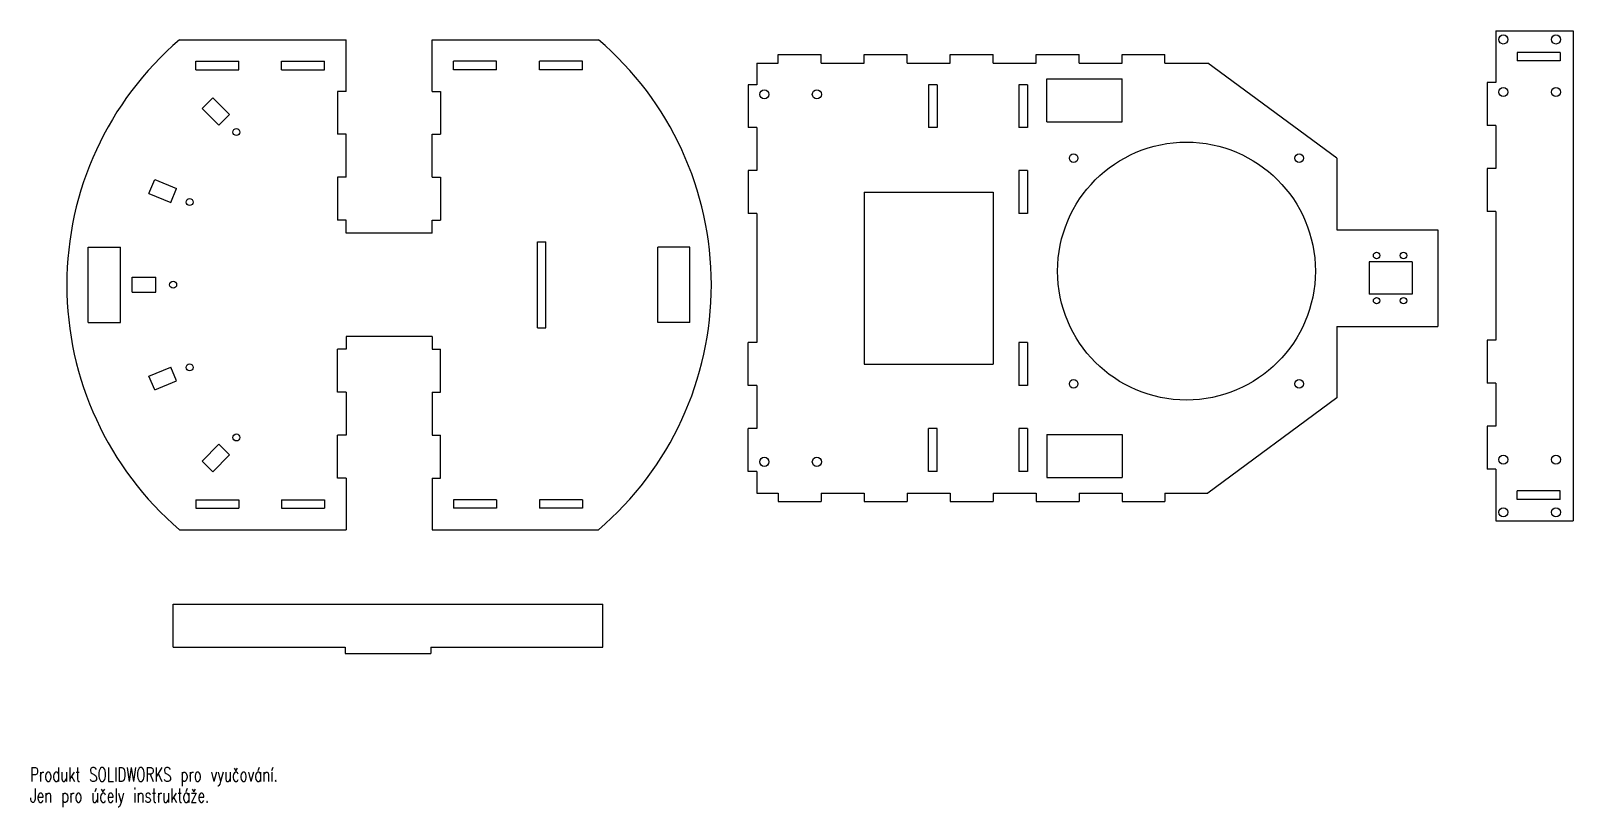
# Model space of a CAD drawing. Header units: millimetres. Extents: x 0 to 718, y 0 to 361.
import ezdxf

# ---------------------------------------------------------------- set-up
doc = ezdxf.new("R2010")
doc.units = ezdxf.units.MM
doc.styles.add('SLDTEXTSTYLE0', font='TXT', dxfattribs={"width": 0.7, "bigfont": 'bigfont'})

msp = doc.modelspace()

# ---------------------------------------------------------------- linework, layer by layer
at = {"color": 7, "linetype": 'Continuous', "lineweight": 25}
for p, q in [((682.17, 360.93), (682.17, 336.93)), ((682.17, 360.93), (718.17, 360.93)), ((718.17, 360.93), (718.17, 132.93)), ((69.62, 356.78), (147.11, 356.78)), ((147.11, 332.78), (147.11, 356.78)), ((187.11, 332.78), (187.11, 356.78)), ((187.11, 356.78), (264.6, 356.78)), ((77.11, 346.78), (97.11, 346.78)), ((77.11, 342.78), (77.11, 346.78)), ((97.11, 342.78), (97.11, 346.78)), ((117.11, 346.78), (137.11, 346.78)), ((117.11, 342.78), (117.11, 346.78)), ((137.11, 342.78), (137.11, 346.78)), ((217.11, 346.78), (197.11, 346.78)), ((197.11, 342.78), (197.11, 346.78)), ((217.11, 342.78), (217.11, 346.78)), ((257.11, 346.78), (237.11, 346.78)), ((237.11, 342.78), (237.11, 346.78)), ((257.11, 342.78), (257.11, 346.78)), ((338.21, 345.88), (338.21, 335.88)), ((338.21, 345.88), (348.21, 345.88)), ((348.21, 345.88), (348.21, 349.88)), ((348.21, 349.88), (368.21, 349.88)), ((368.21, 345.88), (368.21, 349.88)), ((368.21, 345.88), (388.21, 345.88)), ((388.21, 345.88), (388.21, 349.88)), ((388.21, 349.88), (408.21, 349.88)), ((408.21, 345.88), (408.21, 349.88)), ((408.21, 345.88), (428.21, 345.88)), ((428.21, 345.88), (428.21, 349.88)), ((428.21, 349.88), (448.21, 349.88)), ((448.21, 345.88), (448.21, 349.88)), ((448.21, 345.88), (468.21, 345.88)), ((468.21, 345.88), (468.21, 349.88)), ((468.21, 349.88), (488.21, 349.88)), ((488.21, 345.88), (488.21, 349.88)), ((488.21, 345.88), (508.21, 345.88)), ((508.21, 345.88), (508.21, 349.88)), ((508.21, 349.88), (528.21, 349.88)), ((528.21, 345.88), (528.21, 349.88)), ((528.21, 345.88), (548.21, 345.88)), ((608.21, 301.66), (548.21, 345.88)), ((712.17, 350.93), (692.17, 350.93)), ((692.17, 350.93), (692.17, 346.93)), ((712.17, 346.93), (692.17, 346.93)), ((712.17, 350.93), (712.17, 346.93)), ((77.11, 342.78), (97.11, 342.78)), ((117.11, 342.78), (137.11, 342.78)), ((217.11, 342.78), (197.11, 342.78)), ((257.11, 342.78), (237.11, 342.78)), ((473.21, 338.66), (508.21, 338.66)), ((473.21, 318.66), (473.21, 338.66)), ((508.21, 318.66), (508.21, 338.66)), ((147.11, 332.78), (143.11, 332.78)), ((143.11, 332.78), (143.11, 312.78)), ((187.11, 332.78), (191.11, 332.78)), ((191.11, 332.78), (191.11, 312.78)), ((334.21, 335.88), (334.21, 315.88)), ((338.21, 335.88), (334.21, 335.88)), ((418.21, 335.88), (418.21, 315.88)), ((422.21, 335.88), (418.21, 335.88)), ((422.21, 335.88), (422.21, 315.88)), ((464.21, 335.88), (460.21, 335.88)), ((460.21, 335.88), (460.21, 315.88)), ((464.21, 335.88), (464.21, 315.88)), ((682.17, 336.93), (678.17, 336.93)), ((678.17, 336.93), (678.17, 316.93)), ((80.14, 324.81), (85.09, 329.76)), ((80.14, 324.81), (87.92, 317.03)), ((85.09, 329.76), (92.87, 321.98)), ((87.92, 317.03), (92.87, 321.98)), ((338.21, 315.88), (334.21, 315.88)), ((338.21, 315.88), (338.21, 295.88)), ((422.21, 315.88), (418.21, 315.88)), ((464.21, 315.88), (460.21, 315.88)), ((473.21, 318.66), (508.21, 318.66)), ((682.17, 316.93), (678.17, 316.93)), ((682.17, 316.93), (682.17, 296.93)), ((147.11, 312.78), (143.11, 312.78)), ((147.11, 292.78), (147.11, 312.78)), ((187.11, 292.78), (187.11, 312.78)), ((187.11, 312.78), (191.11, 312.78)), ((608.21, 301.66), (608.21, 268.38)), ((334.21, 295.88), (334.21, 275.88)), ((338.21, 295.88), (334.21, 295.88)), ((464.21, 295.88), (460.21, 295.88)), ((460.21, 295.88), (460.21, 275.88)), ((464.21, 295.88), (464.21, 275.88)), ((678.17, 296.93), (678.17, 276.93)), ((682.17, 296.93), (678.17, 296.93)), ((55.37, 285.28), (58.05, 291.75)), ((58.05, 291.75), (68.21, 287.54)), ((65.53, 281.07), (68.21, 287.54)), ((147.11, 292.78), (143.11, 292.78)), ((143.11, 292.78), (143.11, 272.78)), ((187.11, 292.78), (191.11, 292.78)), ((191.11, 292.78), (191.11, 272.78)), ((55.37, 285.28), (65.53, 281.07)), ((388.21, 285.88), (448.21, 285.88)), ((388.21, 285.88), (388.21, 205.88)), ((448.21, 285.88), (448.21, 205.88)), ((147.11, 272.78), (143.11, 272.78)), ((147.11, 266.78), (147.11, 272.78)), ((187.11, 266.78), (187.11, 272.78)), ((187.11, 272.78), (191.11, 272.78)), ((338.21, 275.88), (334.21, 275.88)), ((338.21, 275.88), (338.21, 215.88)), ((464.21, 275.88), (460.21, 275.88)), ((682.17, 276.93), (678.17, 276.93)), ((682.17, 276.93), (682.17, 216.93)), ((187.11, 266.78), (147.11, 266.78)), ((608.21, 268.38), (655.21, 268.38)), ((655.21, 268.38), (655.21, 223.38)), ((27.11, 225.28), (27.11, 260.28)), ((27.11, 260.28), (42.11, 260.28)), ((42.11, 225.28), (42.11, 260.28)), ((236.11, 222.78), (236.11, 262.78)), ((236.11, 262.78), (240.11, 262.78)), ((240.11, 222.78), (240.11, 262.78)), ((292.11, 225.28), (292.11, 260.28)), ((307.11, 260.28), (292.11, 260.28)), ((307.11, 225.28), (307.11, 260.28)), ((643.21, 253.38), (623.21, 253.38)), ((623.21, 253.38), (623.21, 238.38)), ((643.21, 253.38), (643.21, 238.38)), ((47.61, 239.28), (47.61, 246.28)), ((47.61, 246.28), (58.61, 246.28)), ((58.61, 239.28), (58.61, 246.28)), ((47.61, 239.28), (58.61, 239.28)), ((643.21, 238.38), (623.21, 238.38)), ((27.11, 225.28), (42.11, 225.28)), ((236.11, 222.78), (240.11, 222.78)), ((307.11, 225.28), (292.11, 225.28)), ((608.21, 223.38), (655.21, 223.38)), ((608.21, 223.38), (608.21, 190.1)), ((187.11, 218.78), (147.11, 218.78)), ((147.11, 218.78), (147.11, 212.78)), ((187.11, 218.78), (187.11, 212.78)), ((334.21, 195.88), (334.21, 215.88)), ((338.21, 215.88), (334.21, 215.88)), ((464.21, 215.88), (460.21, 215.88)), ((460.21, 215.88), (460.21, 195.88)), ((464.21, 215.88), (464.21, 195.88)), ((678.17, 216.93), (678.17, 196.93)), ((682.17, 216.93), (678.17, 216.93)), ((147.11, 212.78), (143.11, 212.78)), ((143.11, 192.78), (143.11, 212.78)), ((187.11, 212.78), (191.11, 212.78)), ((191.11, 192.78), (191.11, 212.78)), ((55.37, 200.28), (65.53, 204.49)), ((68.21, 198.03), (65.53, 204.49)), ((388.21, 205.88), (448.21, 205.88)), ((58.05, 193.82), (55.37, 200.28)), ((58.05, 193.82), (68.21, 198.03)), ((338.21, 195.88), (334.21, 195.88)), ((338.21, 195.88), (338.21, 175.88)), ((464.21, 195.88), (460.21, 195.88)), ((682.17, 196.93), (678.17, 196.93)), ((682.17, 196.93), (682.17, 176.93)), ((147.11, 192.78), (143.11, 192.78)), ((147.11, 192.78), (147.11, 172.78)), ((187.11, 192.78), (187.11, 172.78)), ((187.11, 192.78), (191.11, 192.78)), ((608.21, 190.1), (548.21, 145.88)), ((147.11, 172.78), (143.11, 172.78)), ((143.11, 152.78), (143.11, 172.78)), ((187.11, 172.78), (191.11, 172.78)), ((191.11, 152.78), (191.11, 172.78)), ((334.21, 155.88), (334.21, 175.88)), ((338.21, 175.88), (334.21, 175.88)), ((422.21, 175.88), (418.21, 175.88)), ((418.21, 155.88), (418.21, 175.88)), ((422.21, 155.88), (422.21, 175.88)), ((464.21, 175.88), (460.21, 175.88)), ((460.21, 175.88), (460.21, 155.88)), ((464.21, 175.88), (464.21, 155.88)), ((473.21, 173.09), (508.21, 173.09)), ((473.21, 173.09), (473.21, 153.09)), ((508.21, 173.09), (508.21, 153.09)), ((678.17, 176.93), (678.17, 156.93)), ((682.17, 176.93), (678.17, 176.93)), ((80.14, 160.76), (87.92, 168.54)), ((92.87, 163.59), (87.92, 168.54)), ((85.09, 155.81), (80.14, 160.76)), ((85.09, 155.81), (92.87, 163.59)), ((147.11, 152.78), (143.11, 152.78)), ((147.11, 152.78), (147.11, 128.78)), ((187.11, 152.78), (187.11, 128.78)), ((187.11, 152.78), (191.11, 152.78)), ((338.21, 155.88), (334.21, 155.88)), ((338.21, 155.88), (338.21, 145.88)), ((422.21, 155.88), (418.21, 155.88)), ((464.21, 155.88), (460.21, 155.88)), ((473.21, 153.09), (508.21, 153.09)), ((682.17, 156.93), (678.17, 156.93)), ((682.17, 156.93), (682.17, 132.93)), ((338.21, 145.88), (348.21, 145.88)), ((348.21, 145.88), (348.21, 141.88)), ((368.21, 145.88), (388.21, 145.88)), ((368.21, 145.88), (368.21, 141.88)), ((388.21, 145.88), (388.21, 141.88)), ((408.21, 145.88), (428.21, 145.88)), ((408.21, 145.88), (408.21, 141.88)), ((428.21, 145.88), (428.21, 141.88)), ((448.21, 145.88), (468.21, 145.88)), ((448.21, 145.88), (448.21, 141.88)), ((468.21, 145.88), (468.21, 141.88)), ((488.21, 145.88), (508.21, 145.88)), ((488.21, 145.88), (488.21, 141.88)), ((508.21, 145.88), (508.21, 141.88)), ((528.21, 145.88), (548.21, 145.88)), ((528.21, 145.88), (528.21, 141.88)), ((712.17, 146.93), (692.17, 146.93)), ((692.17, 142.93), (692.17, 146.93)), ((712.17, 142.93), (712.17, 146.93)), ((77.11, 142.78), (97.11, 142.78)), ((77.11, 142.78), (77.11, 138.78)), ((77.11, 138.78), (97.11, 138.78)), ((97.11, 142.78), (97.11, 138.78)), ((117.11, 142.78), (137.11, 142.78)), ((117.11, 142.78), (117.11, 138.78)), ((117.11, 138.78), (137.11, 138.78)), ((137.11, 142.78), (137.11, 138.78)), ((217.11, 142.78), (197.11, 142.78)), ((197.11, 142.78), (197.11, 138.78)), ((217.11, 138.78), (197.11, 138.78)), ((217.11, 142.78), (217.11, 138.78)), ((257.11, 142.78), (237.11, 142.78)), ((237.11, 142.78), (237.11, 138.78)), ((257.11, 138.78), (237.11, 138.78)), ((257.11, 142.78), (257.11, 138.78)), ((348.21, 141.88), (368.21, 141.88)), ((388.21, 141.88), (408.21, 141.88)), ((428.21, 141.88), (448.21, 141.88)), ((468.21, 141.88), (488.21, 141.88)), ((508.21, 141.88), (528.21, 141.88)), ((712.17, 142.93), (692.17, 142.93)), ((682.17, 132.93), (718.17, 132.93)), ((69.62, 128.78), (147.11, 128.78)), ((187.11, 128.78), (264.6, 128.78)), ((66.6, 74.18), (66.6, 94.18)), ((66.6, 94.18), (266.6, 94.18)), ((266.6, 74.18), (266.6, 94.18)), ((66.6, 74.18), (146.6, 74.18)), ((146.6, 74.18), (146.6, 71.18)), ((186.6, 74.18), (266.6, 74.18)), ((186.6, 74.18), (186.6, 71.18)), ((146.6, 71.18), (186.6, 71.18))]:
    msp.add_line(p, q, dxfattribs=at)
for centre, radius in [((685.67, 356.93), 2.12), ((710.17, 356.93), 2.12), ((341.71, 331.38), 2.12), ((366.21, 331.38), 2.12), ((685.67, 332.43), 2.12), ((710.17, 332.43), 2.12), ((96.05, 313.85), 1.62), ((538.21, 249.16), 60), ((485.71, 301.66), 2), ((590.71, 301.66), 2), ((74.26, 281.24), 1.62), ((626.71, 256.38), 1.5), ((639.21, 256.38), 1.5), ((66.61, 242.78), 1.62), ((626.71, 235.38), 1.5), ((639.21, 235.38), 1.5), ((74.26, 204.32), 1.62), ((485.71, 196.66), 2), ((590.71, 196.66), 2), ((96.05, 171.72), 1.63), ((341.71, 160.38), 2.12), ((366.21, 160.38), 2.12), ((685.67, 161.43), 2.12), ((710.17, 161.43), 2.12), ((685.67, 136.93), 2.12), ((710.17, 136.93), 2.12)]:
    msp.add_circle(centre, radius, dxfattribs=at)
for start, end in [(130.5358, 229.4642), (310.5358, 49.4642)]:
    msp.add_arc((167.11, 242.78), 150, start, end, dxfattribs=at)

# ---------------------------------------------------------------- texts
at = {"color": 7, "linetype": 'Continuous', "char_height": 6.5221, "attachment_point": 1, "style": 'SLDTEXTSTYLE0'}
for s, insert in [('Produkt SOLIDWORKS pro vyučování.', (0, 18.19)), ('Jen pro účely instruktáže.', (0, 8.41))]:
    msp.add_mtext(s, dxfattribs=dict(at, insert=insert))

doc.saveas('drawing.dxf')
